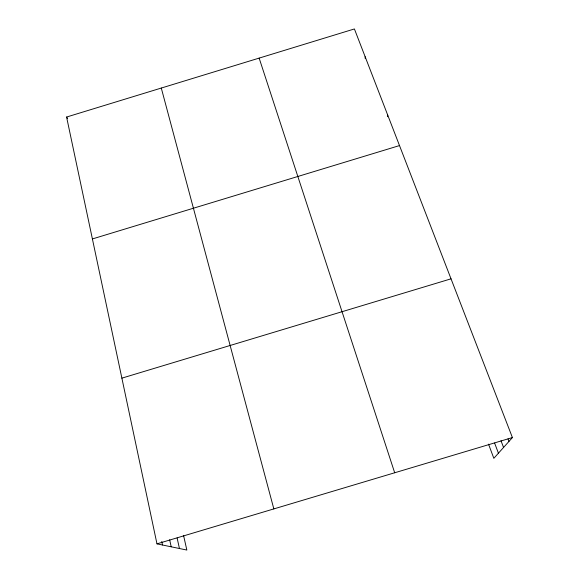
<?xml version="1.0" encoding="UTF-8"?>
<svg xmlns="http://www.w3.org/2000/svg" width="579" height="579" viewBox="0 0 579 579"><rect width="100%" height="100%" fill="white"/><g stroke="black" fill="none" stroke-linecap="round" stroke-linejoin="round"><path stroke-width="0.87" d="M387.633 116.697L387.677 114.982M183.543 535.343L186.843 550.05L156.974 543.855L66.585 117.038L354.406 28.95L512.415 437.565L493.836 458.322L488.524 444.144M92.401 238.939L399.503 145.575M121.88 378.145L451.027 278.825M156.974 543.855L512.415 437.565M66.585 117.038L67.569 118.529M508.007 438.904L508.97 441.415M501.001 440.735L503.564 447.458M494.604 443.044L498.432 453.183M259.146 58.103L394.69 472.768M161.288 88.051L273.838 508.905M177.116 537.985L179.447 548.516M169.676 539.809L171.196 546.808M161.758 541.51L162.504 544.998M365.146 56.72L365.183 58.436"/></g></svg>
